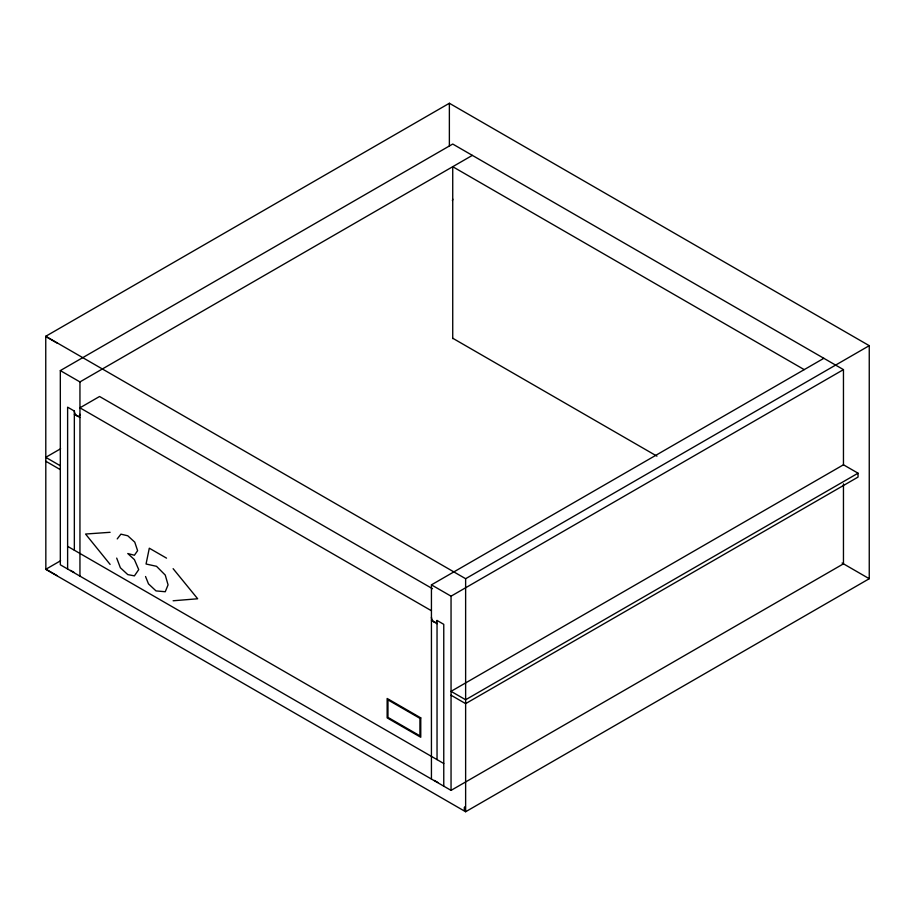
<?xml version="1.0" encoding="UTF-8"?>
<svg xmlns="http://www.w3.org/2000/svg" width="915" height="915" viewBox="0 0 915 915"><rect width="100%" height="100%" fill="white"/><g stroke="black" fill="none" stroke-linecap="round" stroke-linejoin="round"><path stroke-width="1.37" d="M117.223 538.912L120.917 534.154L127.768 535.778L134.757 542.149L137.616 550.681L134.402 555.245L127.768 553.529L134.402 559.614L138.725 569.622L134.402 575.878L127.768 574.597L120.38 567.78L116.697 558.093M45.841 569.382L45.75 336.285L449.368 103.258L869.25 345.676L869.25 578.715L465.632 811.742L45.75 569.324L60.607 560.746M843.458 483.863L843.458 563.823L451.049 790.377L60.321 564.795L60.321 370.598L452.731 144.044L843.458 369.626L843.458 465.3M60.321 370.598L79.948 381.921L472.357 155.367M60.607 448.762L45.75 457.34L60.321 465.758M431.434 779.054L431.434 584.857L823.843 358.303M45.75 336.285L465.632 578.703L869.25 345.676M431.434 584.857L451.049 596.18L843.458 369.626M858.041 473.192L465.632 699.758L451.049 691.34L843.458 464.786L858.041 473.192L858.041 477.081L465.632 703.635L451.049 695.217M173.118 600.778L197.674 598.776L173.118 568.673M110.109 532.301L85.552 534.04L110.109 564.406M804.216 369.626L452.731 166.702L452.731 338.619M452.731 338.241L656.947 456.139M842.086 563.022L869.25 578.715M45.75 336.514L56.959 342.988M432.486 588.7L99.563 396.492L79.948 407.816L431.434 610.751M79.948 414.289A3.969 2.288 60 0 1 77.146 415.913A3.969 2.288 60 0 1 74.344 411.052L67.618 407.175L67.618 569.004M431.434 617.225A3.969 2.288 60 0 0 434.236 622.074A3.969 2.288 60 0 0 437.038 620.462L443.764 624.339L443.764 786.168M74.344 414.289L79.948 417.526M431.434 620.462L437.038 623.698M45.75 461.217L60.321 469.635M166.53 558.139L149.305 548.199L146.057 564.006L156.522 566.316L165.26 575.089L168.063 584.879L165.26 591.742L156.008 590.907L148.482 583.862L145.542 576.507M67.618 546.346L443.764 763.51M70.569 570.4L74.046 572.413M434.385 780.449L437.862 782.462M45.75 569.096L56.959 575.569M465.632 578.703L465.632 811.742M451.049 596.18L451.049 790.377M449.368 103.258L449.368 146.148M437.038 620.462L437.038 759.633M79.948 381.921L79.948 576.118M74.344 411.052L74.344 550.224M452.731 199.058A3.969 2.288 60 0 1 452.365 200.465M420.763 717.875L387.137 698.454L387.137 717.875L420.763 737.284L420.763 717.875M419.928 718.355L387.971 699.906L387.971 717.383L419.928 735.832L419.928 718.355M464.511 807.202L464.511 809.798L464.511 807.202"/></g></svg>
